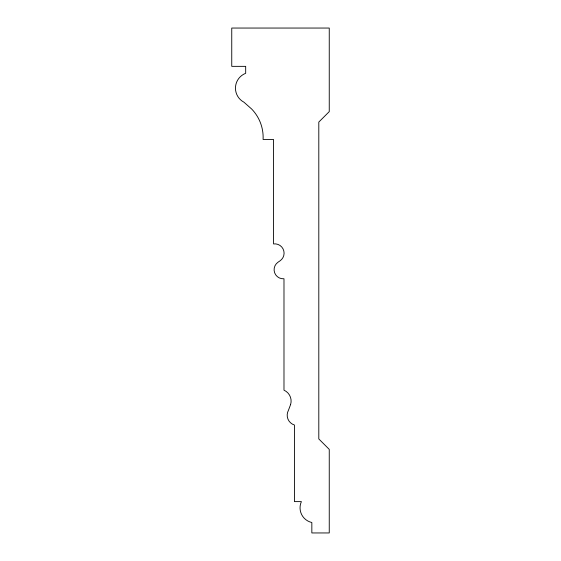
<?xml version="1.0" encoding="UTF-8"?>
<svg xmlns="http://www.w3.org/2000/svg" width="561" height="561" viewBox="0 0 561 561"><rect width="100%" height="100%" fill="white"/><g stroke="black" fill="none" stroke-linecap="round" stroke-linejoin="round"><path stroke-width="0.84" d="M290.619 404.488L288.438 410.308A10.238 10.238 0 0 0 294.427 425.007L294.427 501.611L301.39 501.611A15.028 15.028 0 0 0 311.839 522.501L311.839 532.95L329.251 532.95L329.251 449.382L318.802 438.933L318.802 122.067L329.251 111.618L329.251 28.05L231.749 28.05L231.749 66.352L245.676 66.352L245.676 73.316A15.876 15.876 0 0 0 243.93 102.193L251.637 109.002A40.736 40.736 0 0 1 263.088 139.479L273.537 139.479L273.537 243.937A9.306 9.306 0 0 1 279.988 260.872L278.088 262.162A9.102 9.102 0 0 0 283.985 278.761L283.985 390.183A11.886 11.886 0 0 1 290.619 404.488"/></g></svg>
